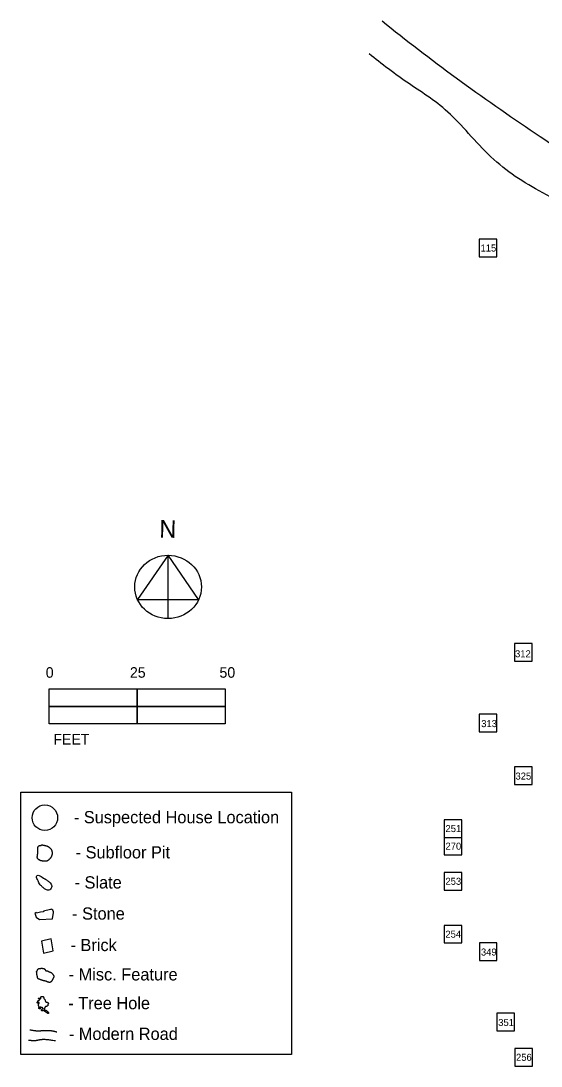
# Model space of a CAD drawing. Extents: x 99000 to 99350, y 90920 to 91217.
# Drawn here: x 98999.7 to 99147.5, y 90919.9 to 91217 of the extents above; entities that cross this region are included whole.
import ezdxf

# ---------------------------------------------------------------- set-up
doc = ezdxf.new("R2010")
doc.units = 0
for name, color, linetype in [('Current Roads', 7, 'Continuous'), ('Key', 7, 'Continuous'), ('Quadrat Lines', 7, 'Continuous'), ('Quadrat Numbers', 7, 'Continuous'), ('Scale-North Arrow', 7, 'Continuous')]:
    doc.layers.add(name, color=color, linetype=linetype)

msp = doc.modelspace()

# ---------------------------------------------------------------- linework, layer by layer
at = {"layer": 'Current Roads'}
for points in [[(99102.36, 91217), (99109.07, 91211.54), (99123.03, 91200.77), (99146.18, 91184.73), (99167.18, 91170.91), (99180.71, 91164.33), (99185.2, 91161.88)], [(99164.21, 91159.93), (99160.94, 91161.49), (99148.36, 91167.57), (99133.55, 91176.58), (99121.66, 91191.82), (99110.25, 91198.65), (99102.02, 91204.9), (99098.64, 91207.61)]]:
    msp.add_open_spline(points, degree=3, dxfattribs=at)
at = {"layer": 'Key'}
for p, q in [((99005.71, 90982.81), (99005.71, 90982.81)), ((99004.75, 90944.71), (99004.69, 90944.73)), ((99004.76, 90939.1), (99004.81, 90939.32))]:
    msp.add_line(p, q, dxfattribs=at)
for points in [[(98999.72, 90997.79), (99076.62, 90997.79), (99076.62, 90923.23), (98999.72, 90923.23)], [(99003.67, 90963.42), (99004.02, 90962.27), (99004.97, 90961.62), (99008.68, 90961.78), (99009, 90963.56), (99008.98, 90963.79), (99008.77, 90964.28), (99008.51, 90964.45), (99008.34, 90964.52), (99008.13, 90964.48), (99006.11, 90964.01), (99006.11, 90963.83), (99005.27, 90963.7), (99004.17, 90963.43), (99004.04, 90963.56)], [(99005.52, 90955.46), (99006.1, 90952.01), (99008.9, 90952.66), (99008.32, 90956.08)]]:
    msp.add_lwpolyline(points, close=True, dxfattribs=at)
msp.add_circle((99006.53, 90990.53), 3.62, dxfattribs=at)
for points, degree in [([(99005.71, 90982.81), (99005.69, 90982.8), (99005.63, 90982.79), (99005.57, 90982.74), (99005.49, 90982.69), (99005.42, 90982.66), (99005.34, 90982.65), (99005.29, 90982.68), (99005.23, 90982.69), (99005.15, 90982.69), (99005.03, 90982.65), (99004.89, 90982.59), (99004.77, 90982.51), (99004.69, 90982.42), (99004.61, 90982.31), (99004.55, 90982.17), (99004.53, 90981.99), (99004.52, 90981.86), (99004.51, 90981.75), (99004.51, 90981.61), (99004.51, 90981.55), (99004.51, 90981.36), (99004.51, 90981.02), (99004.51, 90980.72), (99004.5, 90980.56), (99004.5, 90980.37), (99004.47, 90980.22), (99004.45, 90980.02), (99004.42, 90979.83), (99004.39, 90979.68), (99004.4, 90979.57), (99004.38, 90979.47), (99004.38, 90979.37), (99004.38, 90979.26), (99004.4, 90979.16), (99004.44, 90979.05), (99004.51, 90978.91), (99004.62, 90978.78), (99004.76, 90978.65), (99004.89, 90978.57), (99005.02, 90978.48), (99005.13, 90978.42), (99005.25, 90978.37), (99005.36, 90978.32), (99005.49, 90978.29), (99005.64, 90978.26), (99005.82, 90978.22), (99006.01, 90978.2), (99006.24, 90978.21), (99006.44, 90978.18), (99006.68, 90978.19), (99006.89, 90978.17), (99007.1, 90978.2), (99007.25, 90978.29), (99007.4, 90978.38), (99007.54, 90978.5), (99007.67, 90978.63), (99007.81, 90978.74), (99007.91, 90978.86), (99008.02, 90978.95), (99008.1, 90979.05), (99008.21, 90979.2), (99008.3, 90979.36), (99008.38, 90979.55), (99008.43, 90979.69), (99008.48, 90979.83), (99008.54, 90979.97), (99008.59, 90980.1), (99008.63, 90980.23), (99008.65, 90980.33), (99008.64, 90980.43), (99008.65, 90980.52), (99008.62, 90980.65), (99008.59, 90980.81), (99008.53, 90980.95), (99008.5, 90981.08), (99008.47, 90981.19), (99008.43, 90981.31), (99008.37, 90981.43), (99008.32, 90981.53), (99008.27, 90981.63), (99008.2, 90981.72), (99008.12, 90981.81), (99008.01, 90981.92), (99007.87, 90982.02), (99007.74, 90982.13), (99007.59, 90982.24), (99007.43, 90982.34), (99007.25, 90982.43), (99007.06, 90982.5), (99006.84, 90982.58), (99006.55, 90982.62), (99006.31, 90982.71), (99006.11, 90982.71), (99005.98, 90982.77), (99005.86, 90982.8), (99005.78, 90982.82), (99005.74, 90982.82), (99005.72, 90982.81), (99005.71, 90982.81)], 3), ([(99006.51, 90973.12), (99005.96, 90973.52), (99005.13, 90974.03), (99004.57, 90974.23), (99004.16, 90974.05), (99004.11, 90973.57), (99004.44, 90972.93), (99004.59, 90972.6), (99004.79, 90972.09), (99005.17, 90971.45), (99005.86, 90970.84), (99006.63, 90970.16), (99007.31, 90969.91), (99007.95, 90969.98), (99008.36, 90970.47), (99008.51, 90971), (99008.48, 90971.35), (99008.12, 90972.03), (99007.42, 90972.57), (99006.51, 90973.12), (99006.51, 90973.12), (99006.51, 90973.12)], 3), ([(99004.69, 90944.73), (99004.62, 90944.75), (99004.56, 90944.79), (99004.5, 90944.88), (99004.47, 90944.98), (99004.46, 90945.09), (99004.47, 90945.18), (99004.47, 90945.26), (99004.45, 90945.34), (99004.4, 90945.44), (99004.37, 90945.51), (99004.35, 90945.56), (99004.31, 90945.66), (99004.29, 90945.7), (99004.29, 90945.73), (99004.3, 90945.81), (99004.29, 90945.88), (99004.28, 90945.97), (99004.25, 90946.03), (99004.24, 90946.11), (99004.24, 90946.2), (99004.24, 90946.3), (99004.24, 90946.41), (99004.23, 90946.5), (99004.21, 90946.56), (99004.19, 90946.65), (99004.18, 90946.72), (99004.19, 90946.78), (99004.2, 90946.85), (99004.26, 90946.93), (99004.32, 90946.99), (99004.37, 90947.07), (99004.4, 90947.17), (99004.45, 90947.26), (99004.49, 90947.36), (99004.58, 90947.45), (99004.61, 90947.52), (99004.66, 90947.59), (99004.75, 90947.63), (99004.85, 90947.66), (99005, 90947.69), (99005.11, 90947.69), (99005.23, 90947.69), (99005.35, 90947.72), (99005.47, 90947.74), (99005.6, 90947.75), (99005.7, 90947.76), (99005.82, 90947.74), (99005.97, 90947.71), (99006.08, 90947.7), (99006.17, 90947.69), (99006.31, 90947.64), (99006.41, 90947.58), (99006.49, 90947.49), (99006.55, 90947.41), (99006.6, 90947.31), (99006.63, 90947.25), (99006.66, 90947.19), (99006.68, 90947.13), (99006.71, 90947.1), (99006.79, 90947.06), (99006.9, 90947.03), (99007.01, 90947.01), (99007.09, 90947.01), (99007.18, 90947.02), (99007.25, 90947.02), (99007.32, 90946.99), (99007.41, 90946.94), (99007.52, 90946.87), (99007.58, 90946.82), (99007.65, 90946.77), (99007.74, 90946.76), (99007.82, 90946.72), (99007.97, 90946.67), (99008.08, 90946.64), (99008.19, 90946.59), (99008.26, 90946.56), (99008.35, 90946.52), (99008.43, 90946.45), (99008.48, 90946.37), (99008.57, 90946.29), (99008.65, 90946.19), (99008.71, 90946.12), (99008.76, 90946.03), (99008.82, 90945.94), (99008.9, 90945.84), (99008.97, 90945.75), (99009.02, 90945.65), (99009.07, 90945.56), (99009.11, 90945.45), (99009.1, 90945.36), (99009.06, 90945.26), (99009.01, 90945.15), (99008.9, 90944.98), (99008.85, 90944.85), (99008.79, 90944.73), (99008.74, 90944.62), (99008.68, 90944.49), (99008.64, 90944.41), (99008.61, 90944.35), (99008.59, 90944.32)], 3), ([(99008.59, 90944.32), (99008.57, 90944.28), (99008.52, 90944.19), (99008.45, 90944.11), (99008.4, 90944.04), (99008.29, 90943.92), (99008.24, 90943.86), (99008.18, 90943.8), (99008.12, 90943.77), (99008.03, 90943.74), (99007.92, 90943.74), (99007.74, 90943.74), (99007.6, 90943.75), (99007.51, 90943.77), (99007.38, 90943.81), (99007.25, 90943.87), (99007.15, 90943.93), (99007.04, 90943.99), (99006.93, 90944.03), (99006.83, 90944.06), (99006.69, 90944.1), (99006.55, 90944.14), (99006.46, 90944.13), (99006.34, 90944.14), (99006.26, 90944.16), (99006.14, 90944.2), (99006.02, 90944.25), (99005.86, 90944.3), (99005.69, 90944.34), (99005.56, 90944.39), (99005.43, 90944.45), (99005.25, 90944.51), (99005.12, 90944.55), (99005.02, 90944.59), (99004.93, 90944.64), (99004.83, 90944.68), (99004.75, 90944.71)], 3), ([(99004.81, 90939.32), (99004.87, 90939.28), (99004.98, 90939.22), (99005.11, 90939.16), (99005.22, 90939.12), (99005.31, 90939.09), (99005.37, 90939.09), (99005.39, 90939.11), (99005.38, 90939.14), (99005.37, 90939.18), (99005.33, 90939.24), (99005.33, 90939.35), (99005.35, 90939.5), (99005.42, 90939.61), (99005.5, 90939.69), (99005.62, 90939.75), (99005.77, 90939.77), (99005.92, 90939.75), (99006.05, 90939.69), (99006.13, 90939.6), (99006.19, 90939.48), (99006.2, 90939.36), (99006.2, 90939.24), (99006.23, 90939.15), (99006.35, 90939.02), (99006.46, 90938.94), (99006.56, 90938.8), (99006.62, 90938.68), (99006.65, 90938.51), (99006.66, 90938.38), (99006.69, 90938.26), (99006.75, 90938.19), (99006.85, 90938.16), (99007.01, 90938.13), (99007.16, 90938.1), (99007.3, 90938.06), (99007.42, 90937.99), (99007.49, 90937.9), (99007.52, 90937.78), (99007.51, 90937.67), (99007.47, 90937.6), (99007.4, 90937.53), (99007.34, 90937.42), (99007.33, 90937.35), (99007.35, 90937.26), (99007.37, 90937.18), (99007.35, 90937.09), (99007.28, 90937.04), (99007.13, 90936.97), (99006.95, 90936.9), (99006.81, 90936.89), (99006.66, 90936.86), (99006.59, 90936.76), (99006.56, 90936.66), (99006.54, 90936.54), (99006.56, 90936.44), (99006.5, 90936.36), (99006.4, 90936.3), (99006.28, 90936.27), (99006.24, 90936.25), (99006.27, 90936.18), (99006.4, 90936.05), (99006.52, 90935.95), (99006.62, 90935.88), (99006.72, 90935.83), (99006.86, 90935.76), (99007.07, 90935.66), (99007.24, 90935.52), (99007.4, 90935.37), (99007.53, 90935.19), (99007.57, 90935.07), (99007.55, 90934.96), (99007.48, 90934.9), (99007.35, 90934.91), (99007.24, 90934.97), (99007.08, 90935.1), (99006.93, 90935.21), (99006.77, 90935.33), (99006.63, 90935.43), (99006.44, 90935.56), (99006.24, 90935.68), (99006.1, 90935.72), (99005.98, 90935.72), (99005.87, 90935.68), (99005.82, 90935.64), (99005.72, 90935.64), (99005.62, 90935.68), (99005.55, 90935.78), (99005.55, 90935.85), (99005.59, 90935.95), (99005.65, 90936.01), (99005.71, 90936.09), (99005.8, 90936.16), (99005.9, 90936.26), (99005.96, 90936.36), (99006, 90936.45), (99005.88, 90936.51), (99005.78, 90936.56), (99005.62, 90936.6), (99005.45, 90936.64), (99005.28, 90936.68), (99005.18, 90936.69), (99005.14, 90936.68), (99005.14, 90936.64), (99005.18, 90936.59), (99005.25, 90936.48), (99005.28, 90936.36), (99005.24, 90936.25), (99005.14, 90936.21), (99005, 90936.19), (99004.87, 90936.28), (99004.81, 90936.36), (99004.81, 90936.46), (99004.85, 90936.57), (99004.91, 90936.63), (99004.97, 90936.7), (99005, 90936.71), (99004.95, 90936.75), (99004.91, 90936.79), (99004.85, 90936.84), (99004.8, 90936.93), (99004.8, 90937.01), (99004.71, 90937.08), (99004.66, 90937.2), (99004.7, 90937.34), (99004.7, 90937.44), (99004.69, 90937.53), (99004.74, 90937.61), (99004.81, 90937.7), (99004.86, 90937.77), (99004.9, 90937.88), (99004.9, 90937.99), (99004.88, 90938.06), (99004.82, 90938.05), (99004.76, 90938), (99004.69, 90937.91), (99004.54, 90937.86), (99004.41, 90937.87), (99004.33, 90937.94), (99004.32, 90938.02), (99004.34, 90938.08), (99004.39, 90938.14), (99004.45, 90938.21), (99004.52, 90938.28), (99004.56, 90938.4), (99004.56, 90938.51), (99004.62, 90938.57), (99004.74, 90938.6), (99004.87, 90938.64), (99005.02, 90938.7), (99005.04, 90938.82), (99004.89, 90938.98), (99004.76, 90939.1), (99004.81, 90939.32), (99004.76, 90939.1)], 3), ([(99002.26, 90930.26), (99004.05, 90929.93), (99005.78, 90930.04), (99008.24, 90930.15), (99009.92, 90929.65)], 2), ([(99001.86, 90927.34), (99003.6, 90927.12), (99005.16, 90927.51), (99006.68, 90927.62), (99009.59, 90927.18)], 2)]:
    msp.add_open_spline(points, degree=degree, dxfattribs=at)
at = {"layer": 'Quadrat Lines'}
for points in [[(99129.94, 91149.95), (99134.94, 91149.95), (99134.94, 91154.95), (99129.94, 91154.95)], [(99139.96, 91035.01), (99144.96, 91035.01), (99144.96, 91040.01), (99139.96, 91040.01)], [(99129.94, 91014.94), (99134.94, 91014.94), (99134.94, 91019.94), (99129.94, 91019.94)], [(99139.97, 90999.97), (99144.97, 90999.97), (99144.97, 91004.97), (99139.97, 91004.97)], [(99119.99, 90984.95), (99124.99, 90984.95), (99124.99, 90989.95), (99119.99, 90989.95)], [(99119.97, 90969.97), (99124.97, 90969.97), (99124.97, 90974.97), (99119.97, 90974.97)], [(99119.95, 90954.93), (99124.95, 90954.93), (99124.95, 90959.93), (99119.95, 90959.93)], [(99129.97, 90949.97), (99134.97, 90949.97), (99134.97, 90954.97), (99129.97, 90954.97)], [(99134.97, 90929.96), (99139.97, 90929.96), (99139.97, 90934.96), (99134.97, 90934.96)], [(99140.03, 90919.94), (99145.03, 90919.94), (99145.03, 90924.94), (99140.03, 90924.94)]]:
    msp.add_lwpolyline(points, close=True, dxfattribs=at)
msp.add_lwpolyline([(99119.99, 90984.96), (99119.99, 90979.96), (99124.99, 90979.96), (99124.99, 90984.96)], dxfattribs=at)
at = {"layer": 'Scale-North Arrow'}
msp.add_line((99041.52, 91047.13), (99041.53, 91065.13), dxfattribs=at)
for points in [[(99041.53, 91065.13), (99032.84, 91052.55), (99050.2, 91052.54)], [(99007.7, 91027.19), (99032.7, 91027.19), (99032.7, 91022.19), (99007.7, 91022.19)], [(99032.7, 91027.19), (99057.7, 91027.19), (99057.7, 91022.19), (99032.7, 91022.19)], [(99007.7, 91022.19), (99032.7, 91022.19), (99032.7, 91017.19), (99007.7, 91017.19)], [(99032.7, 91022.19), (99057.7, 91022.19), (99057.7, 91017.19), (99032.7, 91017.19)]]:
    msp.add_lwpolyline(points, close=True, dxfattribs=at)
msp.add_ellipse((99041.52, 91056.13), major_axis=(9.47, -0.01), ratio=0.950597, dxfattribs=at)

# ---------------------------------------------------------------- texts
at = {"layer": 'Key'}
for s, p in [('- Suspected House Location', (99014.74, 90988.96)), ('- Subfloor Pit', (99015.25, 90978.97)), ('- Modern Road', (99013.33, 90927.38))]:
    msp.add_text(s, height=3.4729, dxfattribs=at).set_placement(p)
for s, height, p in [('- Slate', 3.473, (99014.95, 90970.42)), ('- Stone', 3.473, (99014.26, 90961.57)), ('- Brick', 3.473, (99013.8, 90952.62)), ('- Misc. Feature', 3.4729, (99013.27, 90944.28)), ('- Tree Hole', 3.4729, (99013.17, 90936.11))]:
    msp.add_text(s, height=height, rotation=0.01, dxfattribs=at).set_placement(p)
at = {"layer": 'Quadrat Numbers'}
for s, p in [('115', (99130.29, 91151.45)), ('312', (99140.1, 91036.13)), ('313', (99130.49, 91016.28)), ('325', (99140.22, 91001.37)), ('251', (99120.34, 90986.45)), ('270', (99120.34, 90981.45)), ('253', (99120.33, 90971.47)), ('254', (99120.31, 90956.43)), ('349', (99130.41, 90951.36)), ('351', (99135.32, 90931.34)), ('256', (99140.38, 90921.44))]:
    msp.add_text(s, height=2, dxfattribs=at).set_placement(p)
at = {"layer": 'Scale-North Arrow'}
msp.add_text('N', height=5, rotation=359, dxfattribs=at).set_placement((99039, 91070.15))
for s, p in [('0', (99006.78, 91030.32)), ('25', (99030.69, 91030.32)), ('50', (99056.13, 91030.32)), ('FEET', (99008.94, 91011.33))]:
    msp.add_text(s, height=3, dxfattribs=at).set_placement(p)

doc.saveas('drawing.dxf')
